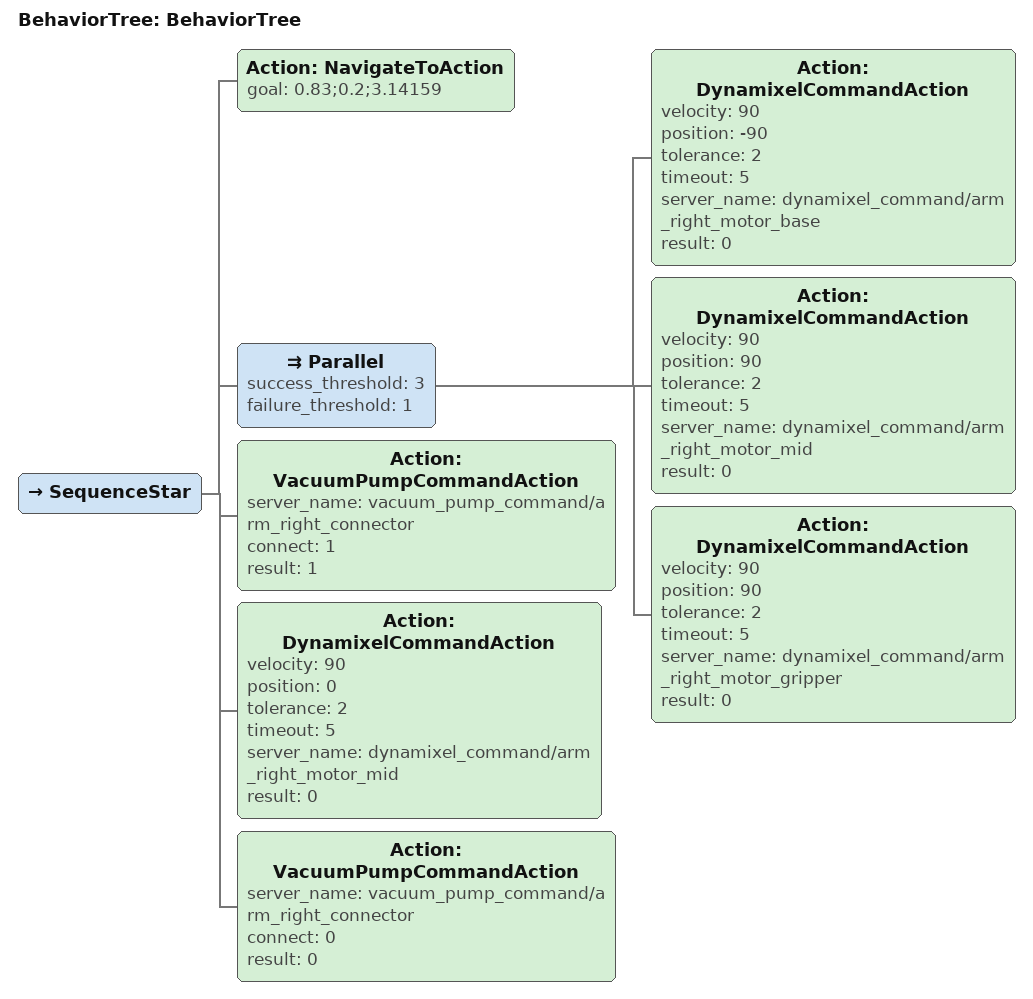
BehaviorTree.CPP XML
<root main_tree_to_execute="BehaviorTree">
    <BehaviorTree ID="BehaviorTree">
        <SequenceStar>
            <Action ID="NavigateToAction" goal="0.83;0.2;3.14159"/>
            <Parallel success_threshold="3" failure_threshold="1">
                <Action velocity="90" position="-90" tolerance="2" ID="DynamixelCommandAction" timeout="5" server_name="dynamixel_command/arm_right_motor_base" result="0"/>
                <Action velocity="90" position="90" tolerance="2" ID="DynamixelCommandAction" timeout="5" server_name="dynamixel_command/arm_right_motor_mid" result="0"/>
                <Action velocity="90" position="90" tolerance="2" ID="DynamixelCommandAction" timeout="5" server_name="dynamixel_command/arm_right_motor_gripper" result="0"/>
            </Parallel>
            <Action ID="VacuumPumpCommandAction" server_name="vacuum_pump_command/arm_right_connector" connect="1" result="1"/>
            <Action velocity="90" position="0" tolerance="2" ID="DynamixelCommandAction" timeout="5" server_name="dynamixel_command/arm_right_motor_mid" result="0"/>
            <Action ID="VacuumPumpCommandAction" server_name="vacuum_pump_command/arm_right_connector" connect="0" result="0"/>
        </SequenceStar>
    </BehaviorTree>
</root>
